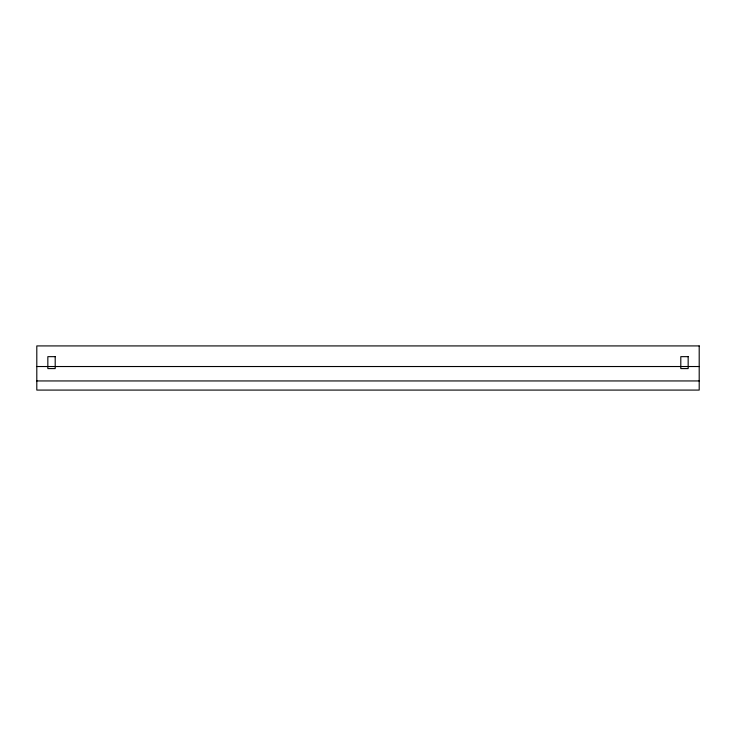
<?xml version="1.0" encoding="UTF-8"?>
<svg xmlns="http://www.w3.org/2000/svg" width="736" height="736" viewBox="0 0 736 736"><rect width="100%" height="100%" fill="white"/><g stroke="black" fill="none" stroke-linecap="round" stroke-linejoin="round"><path stroke-width="1.1" d="M36.8 366.528L699.2 366.528M36.8 380.944L699.2 380.944M699.2 345.92L36.8 345.92L36.8 390.08L699.2 390.08L699.2 345.92M55.2 356.656L47.84 356.656L47.84 368.589L55.2 368.589L55.2 356.656M688.16 356.656L680.8 356.656L680.8 368.589L688.16 368.589L688.16 356.656"/></g></svg>
